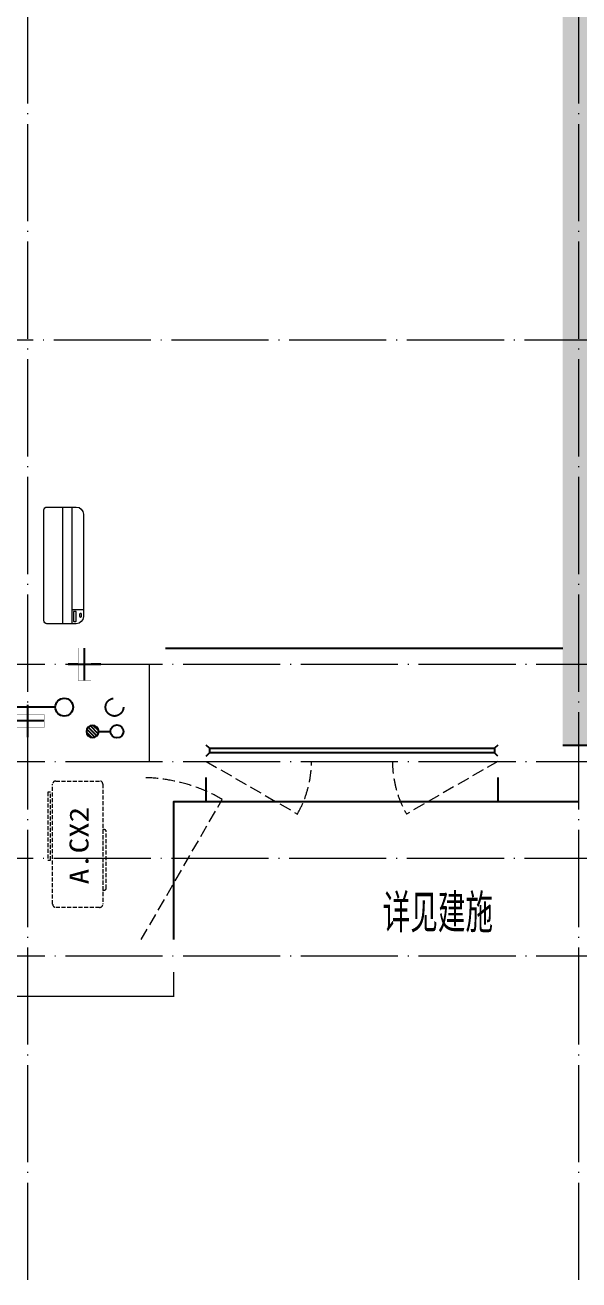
# Model space of a CAD drawing. Extents: x 27938 to 983267, y -209821 to 1628073.
# Drawn here: x 703400 to 706817, y 440032 to 447777 of the extents above; entities that cross this region are included whole.
import ezdxf

# ---------------------------------------------------------------- set-up
doc = ezdxf.new("R2010")
doc.units = 0
doc.header["$LTSCALE"] = 1000
doc.header["$MEASUREMENT"] = 0
doc.linetypes.add('DASH', pattern=[0.35, 0.25, -0.1])
doc.linetypes.add('DOTE', pattern=[2.42, 2, -0.2, 0.02, -0.2])
for name, color, linetype in [('$RECOVER_210609100354-0', 7, 'Continuous'), ('3-栏杆1', 135, 'Continuous'), ('3.5方案汇报，与郭总、侯月琴确定户型_t8$0$2020.03.04 -1安徽标准化洋房户型(UA）_t8_t8$0$看线', 154, 'Continuous'), ('EQUIP_地漏', 7, 'Continuous'), ('PUB_TEXT', 4, 'Continuous'), ('VPIPE-凝结', 150, 'Continuous'), ('VPIPE-废水', 31, 'Continuous'), ('VPIPE-雨水', 4, 'DASH'), ('保温', 6, 'Continuous'), ('机电标识类', 1, 'Continuous'), ('看线', 251, 'Continuous')]:
    doc.layers.add(name, color=color, linetype=linetype)
for name, color, linetype, lineweight in [('DOTE', 19, 'DOTE', 9), ('WINDOW', 144, 'Continuous', 15), ('平面-空调室内机', 176, 'Continuous', 9), ('平面-空调预留孔', 173, 'Continuous', 15), ('空调', 76, 'Continuous', 13)]:
    doc.layers.add(name, color=color, linetype=linetype, lineweight=lineweight)
doc.styles.add('_TCH_AXIS', font='COMPLEX', dxfattribs={"bigfont": 'GBCBIG'})
doc.styles.add('黑体', font='')
doc.styles.get('黑体').set_extended_font_data('SimHei')

# ---------------------------------------------------------------- blocks, each defined once
blk = doc.blocks.new('GFDGDGRDGRDG')
at = {"layer": 'DOTE', "linetype": 'DOTE', "ltscale": 0.3}
for p, q in [((599993.7, 360558.3), (599993.7, 376108.3)), ((596593.7, 360558.3), (596593.7, 368758.3)), ((626393.7, 366358.3), (573593.7, 366358.3)), ((573593.7, 364358.3), (626393.7, 364358.3)), ((597343.7, 363758.3), (597343.7, 364358.3)), ((573593.7, 363758.3), (626393.7, 363758.3)), ((626393.7, 363158.3), (573593.7, 363158.3)), ((573593.7, 362558.3), (626393.7, 362558.3))]:
    blk.add_line(p, q, dxfattribs=at)
blk = doc.blocks.new('dongkong')
blk.add_wipeout([(-603756, 210771), (-603756, 210570.8), (-603836, 210570.8), (-603836, 210771)])
at = {"layer": '机电标识类', "color": 250, "linetype": 'DASH', "ltscale": 400}
for p, q in [((-603796, 210771), (-603796, 210570.8)), ((-603896, 210670.7), (-603696, 210670.7))]:
    blk.add_line(p, q, dxfattribs=at)
at = {"layer": '空调', "color": 6, "linetype": 'DASH', "const_width": 2}
blk.add_lwpolyline([(-603756, 210771), (-603756, 210570.8), (-603836, 210570.8), (-603836, 210771)], close=True, dxfattribs=at)
blk = doc.blocks.new('$TwtSys$00000141')
at = {"color": 1}
for p, q in [((-47.1, 3.8), (-5, 45.9)), ((-47.1, 3.8), (-5, 45.9)), ((-43.6, -17.5), (17.5, 43.6)), ((-43.6, -17.5), (17.5, 43.6)), ((-33.2, -33.2), (33.2, 33.2)), ((-33.2, -33.2), (33.2, 33.2)), ((-16.2, -43.5), (43.8, 16.4)), ((-16.2, -43.5), (43.8, 16.4)), ((5.7, -46.1), (46.1, -5.7)), ((5.7, -46.1), (46.1, -5.7))]:
    blk.add_line(p, q, dxfattribs=at)
blk.add_circle((0, 0), 47, dxfattribs=at)
blk.add_circle((0, 0), 47, dxfattribs=at)
blk = doc.blocks.new('A$C001338C2')
for p, q in [((845, 303.6), (55, 303.6)), ((109.1, 214.8), (109.1, 303.6)), ((0, 248.6), (0, 22)), ((900, 22), (900, 248.6)), ((22, 0), (878, 0))]:
    blk.add_line(p, q)
at = {"lineweight": 5}
for p, q in [((900, 214.8), (0, 214.8)), ((900, 143.2), (0, 143.2))]:
    blk.add_line(p, q, dxfattribs=at)
for points in [[(89.2, 226.4), (22.2, 226.4, -0.414214), (16.7, 231.9), (16.7, 243.1, -0.414214), (22.2, 248.6), (89.2, 248.6, -0.414214), (94.7, 243.1), (94.7, 231.9, -0.414214)], [(73.1, 275), (56.8, 275, -0.414214), (51.3, 280.5), (51.3, 283.4, -0.414214), (56.8, 288.9), (73.1, 288.9, -0.414214), (78.6, 283.4), (78.6, 280.5, -0.414214)]]:
    blk.add_lwpolyline(points, format="xyb", close=True)
for centre, radius, start, end in [((55, 248.6), 55, 90, 180), ((845, 248.6), 55, 360, 90), ((22, 22), 22, 180, 270), ((878, 22), 22, 270, 360)]:
    blk.add_arc(centre, radius, start, end)
blk = doc.blocks.new('ferre')
at = {"layer": '平面-空调预留孔', "linetype": 'DASH', "ltscale": 0.1}
for p, q in [((93392.7, 115403.5), (93392.7, 115393.5)), ((93765.6, 115393.5), (93765.6, 115403.5)), ((93402.7, 115383.5), (93755.6, 115383.5))]:
    blk.add_line(p, q, dxfattribs=at)
blk.add_lwpolyline([(94045.9, 115403.5), (93305.9, 115403.5, -0.414214), (93285.9, 115423.5), (93285.9, 115693.5, -0.414214), (93305.9, 115713.5), (94045.9, 115713.5, -0.414214), (94065.9, 115693.5), (94065.9, 115423.5, -0.414214)], format="xyb", close=True, dxfattribs=at)
blk.add_lwpolyline([(93996.7, 115742.6), (93576.8, 115742.6), (93576.8, 115727.5), (93996.7, 115727.5)], close=True, dxfattribs=at)
for centre, start, end in [((93402.7, 115393.5), 180, 270), ((93755.6, 115393.5), 270, 0)]:
    blk.add_arc(centre, 10, start, end, dxfattribs=at)
at = {"layer": '平面-空调预留孔', "color": 251, "linetype": 'DASH', "ltscale": 0.1, "true_color": 0x636466, "style": '黑体', "width": 1.2}
blk.add_text('A.CX2', height=117.05, dxfattribs=at).set_placement((93428.3, 115492.1))
blk = doc.blocks.new('fergve')
at = {"layer": '平面-空调预留孔', "linetype": 'DASH', "ltscale": 0.1}
blk.add_blockref('ferre', (25670, -60415.8), dxfattribs=at)
blk = doc.blocks.new('DSFDS')
at = {"layer": '3-栏杆1', "color": 5}
for p, q in [((490702.7, 517230.7), (490682.5, 517248.5)), ((490682.5, 517248.5), (490702.7, 517230.7)), ((490682.5, 517181.5), (490702.7, 517201.4)), ((492462.2, 517230.6), (490702.7, 517230.7)), ((490702.7, 517230.7), (490702.7, 517201.4)), ((490702.7, 517201.4), (492462.2, 517201.3)), ((492462.2, 517230.7), (492482.5, 517248.5)), ((492482.5, 517248.5), (492462.2, 517230.7)), ((492462.2, 517230.7), (492462.2, 517201.4)), ((492462.2, 517201.4), (492482.5, 517181.5)), ((492482.5, 517181.5), (492462.2, 517201.4))]:
    blk.add_line(p, q, dxfattribs=at)
blk = doc.blocks.new('A$C04040EB5')
at = {"layer": '保温', "linetype": 'ByBlock', "ltscale": 10}
h = blk.add_hatch(dxfattribs=at)
h.set_pattern_fill('AR-HBONE', color=251, scale=55)
h.set_pattern_definition([(45, (-445516.58, -596848.81), (0, 47.4157523), [100.584, -33.528]), (135, (-445492.87, -596825.102), (3e-15, 47.4157523), [100.584, -33.528])])
edge = h.paths.add_edge_path()
edge.add_line((200, 5000), (200, 7500))
edge.add_line((200, 7500), (0, 7500))
edge.add_line((0, 7500), (0, 5000))
edge.add_line((0, 5000), (200, 5000))
h = blk.add_hatch(dxfattribs=at)
h.set_pattern_fill('AR-HBONE', color=251, scale=55)
h.set_pattern_definition([(45, (-445516.58, -596848.81), (0, 47.4157523), [100.584, -33.528]), (135, (-445492.87, -596825.102), (3e-15, 47.4157523), [100.584, -33.528])])
edge = h.paths.add_edge_path()
edge.add_line((900, 4800), (900, 5000))
edge.add_line((900, 5000), (-700, 5000))
edge.add_line((-700, 5000), (-700, 4800))
edge.add_line((-700, 4800), (900, 4800))
at = {"layer": '保温', "linetype": 'Continuous', "ltscale": 10}
h = blk.add_hatch(dxfattribs=at)
h.set_pattern_fill('HEX', color=251, scale=10, angle=90, style=0)
h.set_pattern_definition([(90, (-503782.47, -516048.461), (-16.49778, 1e-15), [9.525, -19.05]), (210, (-503782.47, -516048.461), (8.24889, -14.2874966), [9.525, -19.05]), (150, (-503782.47, -516038.936), (-8.24889, -14.2874966), [9.525, -19.05])])
edge = h.paths.add_edge_path()
edge.add_line((200, 4800), (0, 4800))
edge.add_line((0, 4800), (0.1, 0))
edge.add_line((0.1, 0), (200.1, 0))
edge.add_line((200.1, 0), (200, 4800))
at = {"layer": '保温', "color": 251, "linetype": 'ByBlock', "ltscale": 10}
for p, q in [((0, 7500), (200, 7500)), ((0, 4800), (200, 4800)), ((0, 0), (200, 0))]:
    blk.add_line(p, q, dxfattribs=at)

msp = doc.modelspace()

# ---------------------------------------------------------------- linework, layer by layer
at = {"layer": '$RECOVER_210609100354-0', "color": 30, "const_width": 8}
msp.add_lwpolyline([(704316.6, 441932.1), (704316.6, 441782.1), (703166.6, 441782.1), (703166.6, 441932.1)], dxfattribs=at)
at = {"layer": '3.5方案汇报，与郭总、侯月琴确定户型_t8$0$2020.03.04 -1安徽标准化洋房户型(UA）_t8_t8$0$看线', "ltscale": 10}
msp.add_lwpolyline([(704266.6, 443932.1), (706716.6, 443932.1)], dxfattribs=at)
at = {"layer": 'VPIPE-凝结', "ltscale": 0.1}
msp.add_lwpolyline([(703854.2, 443417.1), (703926.6, 443417.1)], dxfattribs=at)
msp.add_circle((703966.6, 443417.1), 40, dxfattribs=at)
at = {"layer": 'VPIPE-废水'}
msp.add_circle((703641.6, 443567.1), 55, dxfattribs=at)
at = {"layer": 'VPIPE-雨水'}
msp.add_circle((703951.6, 443567.1), 55, dxfattribs=at)
at = {"layer": 'WINDOW', "color": 250, "linetype": 'DASH', "ltscale": 0.3}
for points in [[(704516.6, 443232.1), (705079.7, 442907.5, 0.131485), (705166.6, 443232.1)], [(706316.6, 443232.1), (705753.4, 442907.5, -0.131485), (705666.6, 443232.1)], [(704116.6, 442132.1), (704616.6, 442998.1, 0.131652), (704116.6, 443132.1)]]:
    msp.add_lwpolyline(points, format="xyb", dxfattribs=at)
at = {"layer": '看线', "color": 202, "ltscale": 0.5}
for points in [[(706316.6, 443132.1), (706316.6, 442982.1), (704516.6, 442982.1), (704516.6, 443132.1)], [(706816.6, 442982.1), (704316.6, 442982.1), (704316.6, 442132.1)]]:
    msp.add_lwpolyline(points, dxfattribs=at)

# ---------------------------------------------------------------- block references
msp.add_blockref('A$C04040EB5', (706716.6, 443332.1))
at = {"rotation": 90}
msp.add_blockref('fergve', (758867.7, 323375.3), dxfattribs=at)
at = {"layer": '3-栏杆1', "color": 5, "xscale": -1}
msp.add_blockref('DSFDS', (1196999, -73916.4), dxfattribs=at)
at = {"layer": '3.5方案汇报，与郭总、侯月琴确定户型_t8$0$2020.03.04 -1安徽标准化洋房户型(UA）_t8_t8$0$看线', "ltscale": 10}
msp.add_blockref('GFDGDGRDGRDG', (106822.9, 79473.8), dxfattribs=at)
at = {"layer": 'EQUIP_地漏', "xscale": 0.8, "yscale": -0.8, "zscale": 0.8, "rotation": 180}
msp.add_blockref('$TwtSys$00000141', (703816.6, 443417.1), dxfattribs=at)
at = {"layer": '平面-空调预留孔', "xscale": -0.800000000046565, "yscale": 0.800000000046565, "zscale": 0.800000000046565, "rotation": 269.9999997665698}
msp.add_blockref('A$C001338C2', (703516.7, 444082.1), dxfattribs=at)

# ---------------------------------------------------------------- texts
at = {"layer": 'PUB_TEXT', "style": '_TCH_AXIS'}
msp.add_text('详见建施', height=236.31, dxfattribs=at).set_placement((705606.2, 442176.8))

# ---------------------------------------------------------------- next in the draw order: block references
at = {"layer": '平面-空调室内机', "ltscale": 0.3, "rotation": 180}
msp.add_blockref('dongkong', (99970.6, 654502.9), dxfattribs=at)
at = {"layer": '平面-空调室内机', "ltscale": 0.3, "xscale": -1, "rotation": 270}
msp.add_blockref('dongkong', (492745.9, 1047278.1), dxfattribs=at)

# ---------------------------------------------------------------- next in the draw order: linework, layer by layer
at = {"layer": 'VPIPE-凝结', "ltscale": 0.1}
msp.add_line((703586.6, 443567.1), (703246.6, 443567.1), dxfattribs=at)

# ---------------------------------------------------------------- next in the draw order: block references
at = {"layer": '平面-空调室内机', "ltscale": 0.3, "xscale": -1, "rotation": 180}
msp.add_blockref('dongkong', (1307562.7, 654502.9), dxfattribs=at)

doc.saveas('drawing.dxf')
